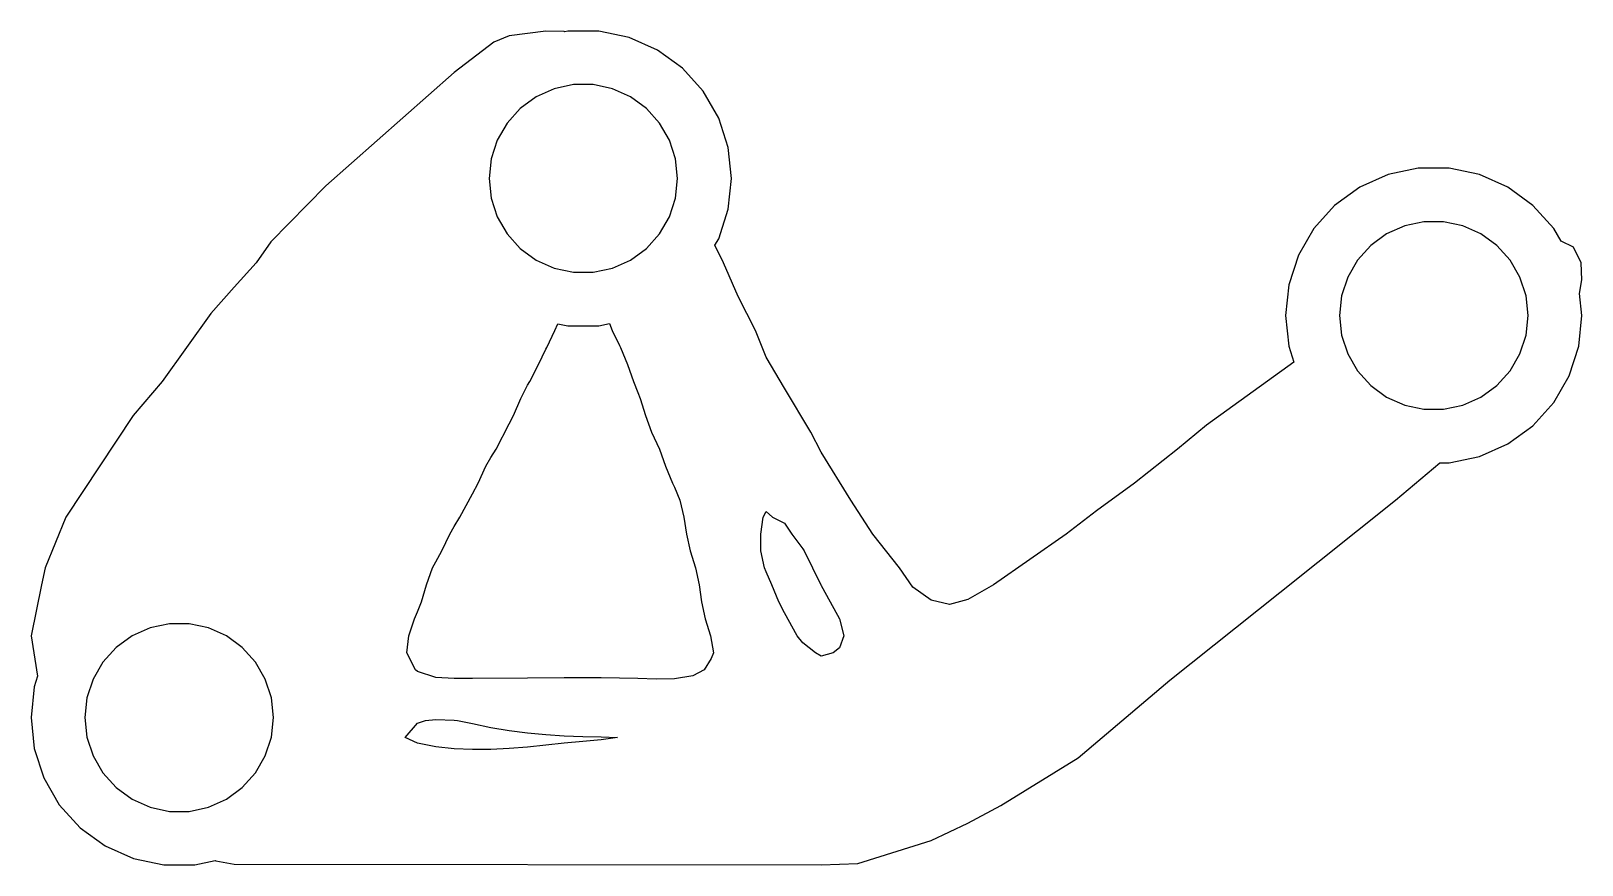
# Model space of a CAD drawing. Header units: millimetres. Extents: x 0 to 57.6, y 0 to 30.9.
import ezdxf

# ---------------------------------------------------------------- set-up
doc = ezdxf.new("R2010")
doc.units = ezdxf.units.MM
doc.layers.add('layer_400', color=1, linetype='Continuous')
doc.layers.add('layer_401', color=1, linetype='Continuous')

msp = doc.modelspace()

# ---------------------------------------------------------------- linework, layer by layer
at = {"layer": 'layer_400'}
for points in [[(30.691, 0.055), (33.415, 0.909), (34.777, 1.548), (36.001, 2.212), (38.863, 3.973), (42.268, 6.859), (46.354, 10.108), (50.648, 13.536), (52.297, 14.915), (52.643, 14.915), (53.768, 15.155), (54.818, 15.622), (55.748, 16.298), (56.518, 17.153), (57.093, 18.148), (57.448, 19.242), (57.568, 20.385), (57.482, 21.207), (57.568, 21.714), (57.538, 22.343), (57.249, 22.927), (56.794, 23.14), (56.518, 23.618), (55.748, 24.473), (54.818, 25.149), (53.768, 25.616), (52.643, 25.855), (51.493, 25.855), (50.369, 25.616), (49.318, 25.149), (48.388, 24.473), (47.619, 23.618), (47.044, 22.622), (46.688, 21.529), (46.568, 20.385), (46.688, 19.242), (46.877, 18.66), (43.63, 16.317), (42.56, 15.423), (40.961, 14.165), (39.544, 13.135), (38.42, 12.278), (35.724, 10.39), (34.777, 9.844), (34.096, 9.664), (33.415, 9.824), (32.734, 10.308), (32.24, 11.02), (31.243, 12.278), (30.427, 13.536), (29.329, 15.317), (28.942, 16.052), (27.967, 17.686), (27.286, 18.841), (26.885, 19.826), (26.253, 21.085), (25.699, 22.343), (25.385, 22.991), (25.524, 23.233), (25.88, 24.326), (26, 25.47), (25.88, 26.613), (25.524, 27.707), (24.95, 28.703), (24.18, 29.557), (23.25, 30.233), (22.2, 30.701), (21.075, 30.94), (19.925, 30.94), (19.815, 30.916), (19.795, 30.919), (19.114, 30.94), (17.752, 30.76), (17.177, 30.521), (15.709, 29.407), (10.942, 25.191), (8.899, 23.123), (8.362, 22.343), (7.537, 21.434), (6.671, 20.456), (4.87, 17.939), (3.795, 16.681), (1.295, 12.907), (0.526, 11.02), (0.384, 10.39), (0, 8.503), (0.245, 6.999), (0.12, 6.613), (0, 5.47), (0.12, 4.326), (0.475, 3.233), (1.05, 2.237), (1.82, 1.383), (2.75, 0.707), (3.8, 0.239), (4.925, 0), (6.075, 0), (6.841, 0.163), (6.856, 0.156), (7.537, 0.025), (29.329, 0), (30.691, 0.055)], [(22.519, 6.915), (21.838, 6.936), (21.157, 6.947), (20.476, 6.947), (19.795, 6.944), (18.433, 6.933), (16.39, 6.913), (15.709, 6.916), (15.028, 6.961), (14.347, 7.182), (14.267, 7.245), (13.951, 7.874), (14.027, 8.503), (14.231, 9.132), (14.347, 9.394), (14.496, 9.761), (14.675, 10.39), (14.899, 11.02), (15.028, 11.249), (15.248, 11.649), (15.547, 12.278), (15.709, 12.558), (15.919, 12.907), (16.39, 13.765), (16.596, 14.165), (16.881, 14.794), (17.071, 15.114), (17.26, 15.423), (17.752, 16.364), (17.914, 16.681), (18.176, 17.31), (18.433, 17.806), (18.509, 17.939), (18.839, 18.568), (19.114, 19.131), (19.149, 19.197), (19.437, 19.826), (19.558, 20.078), (19.925, 20), (21.075, 20), (21.478, 20.086), (21.572, 19.826), (21.838, 19.271), (21.876, 19.197), (22.146, 18.568), (22.363, 17.939), (22.519, 17.535), (22.608, 17.31), (22.814, 16.681), (23.037, 16.052), (23.328, 15.423), (23.556, 14.794), (23.811, 14.165), (23.881, 14.013), (24.086, 13.536), (24.23, 12.907), (24.326, 12.278), (24.465, 11.649), (24.667, 11.02), (24.804, 10.39), (24.891, 9.761), (25.022, 9.132), (25.225, 8.503), (25.328, 7.874), (25.243, 7.66), (24.985, 7.245), (24.562, 7.016), (23.881, 6.911), (23.2, 6.898), (22.519, 6.915)], [(29.112, 7.874), (28.648, 8.241), (28.442, 8.503), (27.967, 9.353), (27.763, 9.761), (27.5, 10.39), (27.286, 10.874), (27.227, 11.02), (27.095, 11.649), (27.088, 12.278), (27.18, 12.907), (27.286, 13.119), (27.519, 12.907), (27.967, 12.678), (28.238, 12.278), (28.648, 11.728), (28.701, 11.649), (29.006, 11.02), (29.315, 10.39), (29.329, 10.369), (29.663, 9.761), (30.013, 9.132), (30.175, 8.503), (30.01, 8.05), (29.778, 7.874), (29.329, 7.741), (29.112, 7.874)], [(15.709, 4.308), (15.028, 4.382), (14.347, 4.522), (13.893, 4.729), (14.347, 5.267), (14.641, 5.358), (15.028, 5.4), (15.709, 5.375), (15.836, 5.358), (16.39, 5.243), (17.071, 5.098), (17.752, 4.986), (18.433, 4.902), (19.114, 4.839), (19.795, 4.797), (20.476, 4.771), (21.157, 4.752), (21.774, 4.729), (21.157, 4.639), (20.476, 4.579), (19.795, 4.514), (19.114, 4.44), (18.433, 4.37), (17.752, 4.316), (17.071, 4.284), (16.39, 4.279), (15.709, 4.308)]]:
    msp.add_lwpolyline(points, dxfattribs=at)
at = {"layer": 'layer_401'}
for points in [[(24, 25.47), (23.924, 26.198), (23.697, 26.893), (23.332, 27.527), (22.842, 28.071), (22.25, 28.501), (21.582, 28.799), (20.866, 28.951), (20.134, 28.951), (19.418, 28.799), (18.75, 28.501), (18.158, 28.071), (17.668, 27.527), (17.303, 26.893), (17.076, 26.198), (17, 25.47), (17.076, 24.742), (17.303, 24.046), (17.668, 23.413), (18.158, 22.869), (18.75, 22.439), (19.418, 22.141), (20.134, 21.989), (20.866, 21.989), (21.582, 22.141), (22.25, 22.439), (22.842, 22.869), (23.332, 23.413), (23.697, 24.046), (23.924, 24.742), (24, 25.47)], [(55.568, 20.385), (55.492, 21.113), (55.266, 21.809), (54.9, 22.443), (54.41, 22.986), (53.818, 23.417), (53.15, 23.714), (52.434, 23.866), (51.702, 23.866), (50.987, 23.714), (50.318, 23.417), (49.726, 22.986), (49.237, 22.443), (48.871, 21.809), (48.645, 21.113), (48.568, 20.385), (48.645, 19.658), (48.871, 18.962), (49.237, 18.328), (49.726, 17.784), (50.318, 17.354), (50.987, 17.057), (51.702, 16.905), (52.434, 16.905), (53.15, 17.057), (53.818, 17.354), (54.41, 17.784), (54.9, 18.328), (55.266, 18.962), (55.492, 19.658), (55.568, 20.385)], [(9, 5.47), (8.924, 6.198), (8.697, 6.893), (8.332, 7.527), (7.842, 8.071), (7.25, 8.501), (6.582, 8.799), (5.866, 8.951), (5.134, 8.951), (4.418, 8.799), (3.75, 8.501), (3.158, 8.071), (2.668, 7.527), (2.303, 6.893), (2.076, 6.198), (2, 5.47), (2.076, 4.742), (2.303, 4.046), (2.668, 3.413), (3.158, 2.869), (3.75, 2.439), (4.418, 2.141), (5.134, 1.989), (5.866, 1.989), (6.582, 2.141), (7.25, 2.439), (7.842, 2.869), (8.332, 3.413), (8.697, 4.046), (8.924, 4.742), (9, 5.47)]]:
    msp.add_lwpolyline(points, dxfattribs=at)

doc.saveas('drawing.dxf')
